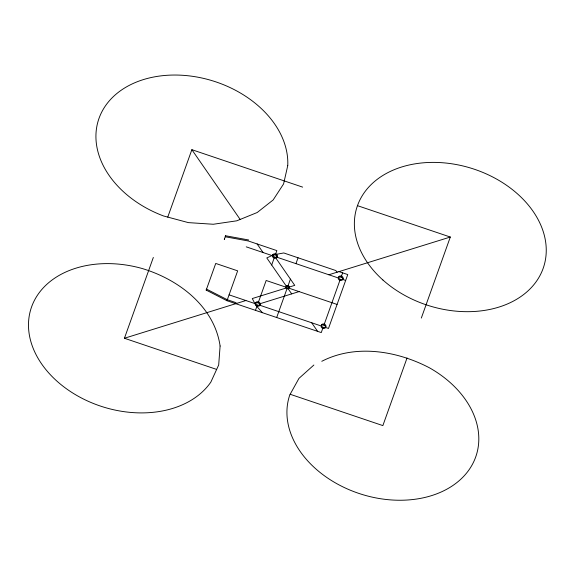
<?xml version="1.0" encoding="UTF-8"?>
<svg xmlns="http://www.w3.org/2000/svg" width="575" height="575" viewBox="0 0 575 575"><rect width="100%" height="100%" fill="white"/><g stroke="black" fill="none" stroke-linecap="round" stroke-linejoin="round"><path stroke-width="0.86" d="M323.114 327.319L321.274 332.587L226.981 300.718L206.195 290.102L206.511 289.103L227.298 299.712L236.066 302.68L235.75 303.679M224.631 238.431L224.315 239.437L225.587 235.764L248.659 239.976M225.587 235.764L225.271 236.771L248.342 240.982L276.855 250.614L275.324 254.89L275.641 253.891M226.981 300.718L227.298 299.712M255.71 302.745L255.401 304.642M272.888 254.747L272.579 255.746L246.244 246.847M257.327 305.081L255.487 310.349M321.497 324.976L321.188 326.873A2.314 1.696 17.5 0 0 324.257 328.44A2.314 1.696 17.5 0 0 325.328 326.111L323.948 325.119A2.314 1.696 17.5 0 0 321.181 325.975L259.778 305.224A2.314 1.696 17.5 0 0 258.161 302.881L258.47 301.882M274.498 257.068L271.702 265.018M260.094 304.225A2.314 1.696 17.5 0 1 256.306 304.498A2.314 1.696 17.5 0 1 257.298 301.724A2.314 1.696 17.5 0 1 260.094 304.225L259.778 305.224A2.314 1.696 17.5 0 1 257.011 306.08L255.99 305.498M277.251 256.22L276.934 257.219L338.352 277.977A2.314 1.696 17.5 0 0 339.969 280.32L341.14 280.471A2.314 1.696 17.5 0 0 342.499 278.106A2.314 1.696 17.5 0 0 338.927 277.272L338.352 277.977L338.661 276.978M324.264 324.12L323.948 325.119L340.285 279.313M341.112 277.114L341.428 276.115M325.881 326.456A2.314 1.696 17.5 0 1 322.093 326.729A2.314 1.696 17.5 0 1 323.085 323.962A2.314 1.696 17.5 0 1 325.881 326.456L325.565 327.455L328.49 328.447L347.76 274.577L338.984 271.616M343.052 278.458A2.314 1.696 17.5 0 1 339.264 278.731A2.314 1.696 17.5 0 1 340.256 275.957A2.314 1.696 17.5 0 1 343.052 278.458L342.736 279.457L345.661 280.449M216.646 369.423L124.43 338.258L153.331 257.449M167.756 217.106L191.87 149.687L302.644 187.127M206.195 290.102L215.733 263.436L237.662 270.847L227.276 299.877M258.434 302.112L266.168 280.485L285.904 287.155M276.683 317.515L286.99 288.715M287.752 286.58L290.418 279.112M295.952 263.645L298.051 257.78M341.37 276.402L342.643 272.852M407.057 357.959L382.864 425.601L290.152 394.27M421.324 318.068L450.311 237.037L357.478 205.663M313.885 365.017L298.978 378.364L289.786 394.932A98.009 71.911 17.5 0 0 351.584 490.727A98.009 71.911 17.5 0 0 470.494 467.626A98.009 71.911 17.5 0 0 429.424 367.799C396.908 350.764 355.515 343.951 321.784 361.301M273.254 254.977L272.493 256.062A2.314 1.696 17.5 0 0 274.031 258.024L276.252 257.988L277.013 256.903A2.314 1.696 17.5 0 0 275.475 254.933L273.607 254.826L266.8 257.938L286.602 286.544M124.43 338.258L245.892 300.531M286.062 288.053L252.281 298.547L255.631 305.088L262.394 312.685M288.672 287.241L294.745 285.358L275.892 258.125M328.842 274.764L450.311 237.037M259.541 303.873L299.065 291.597M274.304 254.718L283.762 252.95L335.735 270.516L337.202 272.169M288.83 288.14A1.545 1.136 17.5 0 0 286.968 286.472A1.545 1.136 17.5 0 0 286.307 288.327A1.545 1.136 17.5 0 0 288.83 288.14L337.072 304.448M229.08 294.846L255.393 303.744A2.314 1.696 17.5 0 1 258.161 302.881M191.87 149.687L240.156 219.442M257.118 243.944L263.055 252.526M288.132 288.751L291.69 293.89M311.679 322.762L317.623 331.351M220.103 346.006L218.694 364.96L210.86 382.088A98.009 71.911 17.5 0 1 90.469 402.27A98.009 71.911 17.5 0 1 32.078 305.584A98.009 71.911 17.5 0 1 142.291 268.547C178.545 279.421 214.353 306.425 220.103 346.006M287.752 165.614L283.576 183.95L273.154 199.949L257.19 212.52L236.778 220.814L213.303 224.257L188.37 222.618L163.674 216.013A98.009 71.911 17.5 0 1 98.052 121.339A98.009 71.911 17.5 0 1 203.715 78.423A98.009 71.911 17.5 0 1 287.752 165.614M272.924 254.632L272.809 255.063A2.314 1.696 17.5 0 0 274.347 257.025L274.929 257.19A2.314 1.696 17.5 0 0 277.215 256.328L277.33 255.904A2.314 1.696 17.5 0 0 275.792 253.934L274.059 253.791L272.924 254.632M286.623 287.32A1.545 1.136 17.5 0 0 289.146 287.141A1.545 1.136 17.5 0 0 287.284 285.473A1.545 1.136 17.5 0 0 286.623 287.32M382.914 280.011A98.009 71.911 17.5 0 0 543.145 268.41A98.009 71.911 17.5 0 0 424.875 162.689A98.009 71.911 17.5 0 0 382.914 280.011"/></g></svg>
